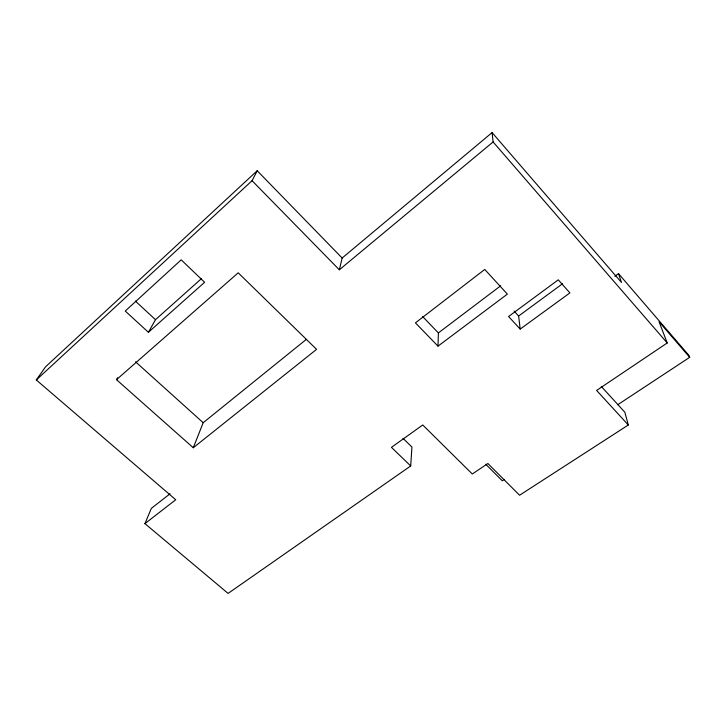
<?xml version="1.0" encoding="UTF-8"?>
<svg xmlns="http://www.w3.org/2000/svg" width="726" height="726" viewBox="0 0 726 726"><rect width="100%" height="100%" fill="white"/><g stroke="black" fill="none" stroke-linecap="round" stroke-linejoin="round"><path stroke-width="1.09" d="M437.996 346.148L415.435 322.87L484.75 269.446L507.374 294.121L437.996 346.148L438.386 332.916L422.668 316.59M170.038 493.771L151.335 508.391L144.928 523.637L228.1 593.405L410.707 465.947L411.932 447.034L402.994 438.322M342.146 258.029L257.204 170.746L252.076 180.701L339.332 269.8L342.146 258.029L492.092 132.595L621.474 282.468L618.507 273.657L614.831 276.307M117.594 377.747L116.496 379.671L193.279 447.751L203.189 422.714L306.318 339.378M148.413 332.29L204.614 282.287L181.191 259.826L125.244 311.046L148.413 332.29L155.491 319.685L201.411 278.666M144.928 523.637L175.737 499.742L36.3 379.961L45.611 366.766L257.204 170.746M36.3 379.961L252.076 180.701M116.496 379.671L238.21 272.813L316.581 349.351L193.279 447.751M339.332 269.8L493.099 141.951L492.092 132.595M438.386 332.916L500.677 285.799M520.197 329.078L508.581 316.518L558.276 279.828L569.901 292.905L520.197 329.078L518.618 316.028L562.496 283.793M617.762 404.709L689.7 357.319L659.063 321.763L667.221 342.971L596.618 390.434L628.308 425L519.58 495.241L487.89 463.506L472.29 473.996L422.75 424.982L391.45 447.361L410.707 465.947M504.18 479.532L502.283 480.775L485.758 464.25M135.553 361.802L203.189 422.714M135.345 301.054L155.491 319.685M514.081 311.1L518.618 316.028M601.309 386.468L624.832 412.223L628.308 425M493.099 141.951L667.221 342.971M618.507 273.657L688.901 355.377L689.7 357.319"/></g></svg>
